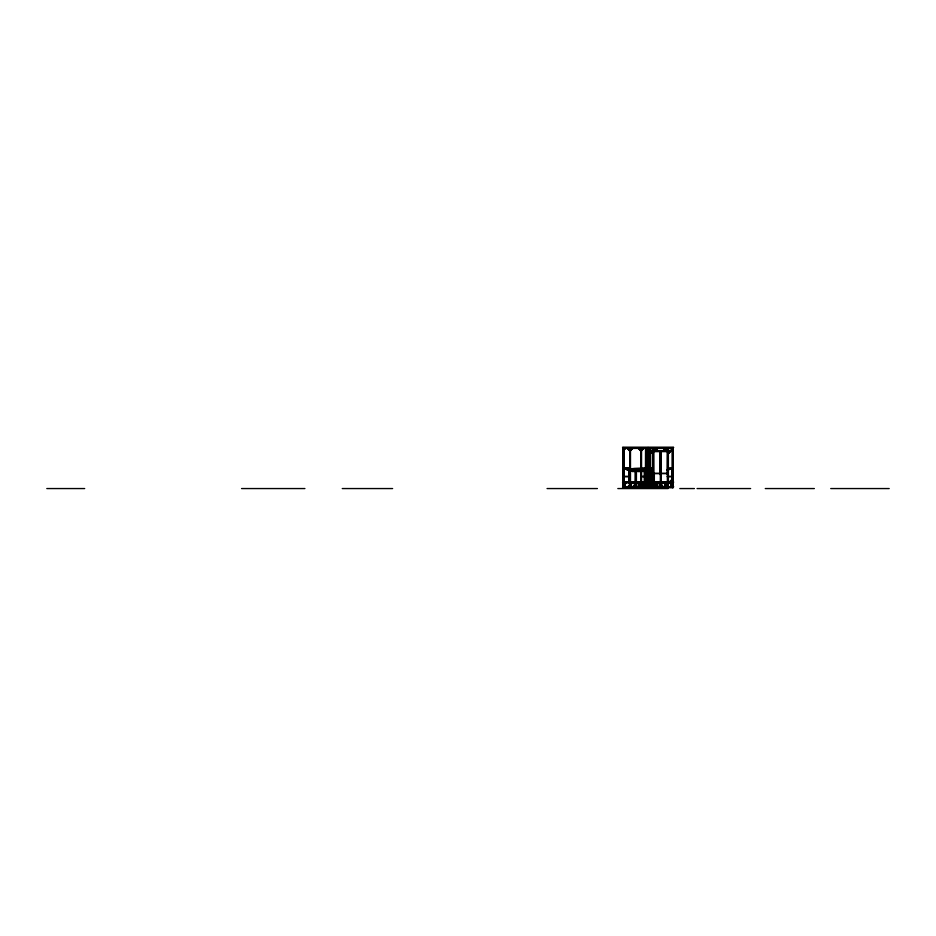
<?xml version="1.0" encoding="UTF-8"?>
<svg xmlns="http://www.w3.org/2000/svg" width="936" height="936" viewBox="0 0 936 936"><rect width="100%" height="100%" fill="white"/><g stroke="black" fill="none" stroke-linecap="round" stroke-linejoin="round"><path stroke-width="1.4" d="M624.113 481.794L624.16 468.398L629.074 468.398M629.413 481.829L629.53 470.153M629.986 481.829L629.986 470.551M672.259 481.794L672.27 468.749M638.399 471.112L628.828 468.152L623.505 468.55L632.701 471.487L651.854 471.44M628.828 468.152L637.825 471.112M624.055 468.725L629.027 468.725C656.159 475.886 630.595 467.567 623.61 468.234M629.39 468.152L628.77 468.655L628.77 482.134M634.69 470.48L629.729 470.48M635.825 470.48L644.272 470.153M651.854 471.112L632.748 471.147M630.092 470.328L629.413 470.469M623.633 449.537L624.616 448.402M624.932 448.402L622.885 449.537M623.633 450.216L625.201 448.402M625.517 448.402L623.949 450.216L622.885 450.216M630.15 450.462L631.94 448.402M632.256 448.402L629.741 450.462L627.951 448.402M630.15 451.14L632.525 448.402M632.841 448.402L629.741 451.14L627.366 448.402M642.997 448.402L641.218 450.462L639.346 448.402M643.324 448.402L640.797 450.462L639.019 448.402M643.594 448.402L641.218 451.14L638.75 448.402M643.909 448.402L640.797 451.14L638.434 448.402M649.467 448.402L648.484 449.537L649.783 448.402M650.052 448.402L648.484 450.216L650.38 448.402M624.265 484.24L625.248 483.093M625.576 483.093L623.528 484.24M624.265 484.918L625.845 483.093M626.161 483.093L624.593 484.918L623.528 484.918M655.013 450.462L656.791 448.402M657.107 448.402L654.592 450.462L652.813 448.402M655.013 451.14L657.376 448.402M655.329 451.14L657.704 448.402M627.366 487.27L629.741 484.532L632.841 487.27M627.682 487.27L630.057 484.532M630.478 484.24L631.461 483.093M627.951 487.27L629.741 485.222L632.256 487.27M628.278 487.27L630.057 485.222M631.777 483.093L630.794 484.24L629.074 483.093M630.478 484.918L632.046 482.613M632.373 482.613L630.794 484.918L628.489 482.613M633.005 486.79L635.216 484.977L633.59 486.79M633.321 486.79L634.9 484.977M633.918 486.79L634.9 485.655M636.012 484.24L636.995 483.093M636.059 484.438L637.627 482.613L636.012 484.918M634.234 486.79L635.216 485.655L634.573 485.655M637.907 482.613L635.591 484.918L633.59 482.613M668.175 448.402L665.66 450.462L663.881 448.402M668.444 448.402L666.069 451.14L663.612 448.402M666.397 451.14L668.772 448.402M638.434 487.27L640.797 484.532L643.909 487.27M669.837 451.292L668.058 453.352L670.153 451.292M638.75 487.27L641.125 484.532L643.594 487.27L643.722 482.613M641.534 484.24L642.529 483.093M639.019 487.27L640.797 485.222L643.324 487.27L643.395 482.613M639.346 487.27L641.125 485.222L642.997 487.27M670.422 451.292L668.058 454.03L670.749 451.292M641.534 484.918L643.114 482.613M645.887 484.977L644.307 486.79L644.366 482.613L645.887 484.438M644.576 486.79L646.203 484.977L643.991 486.79L643.886 482.613L646.203 484.438L644.623 482.613M645.22 486.79L645.887 485.655M644.951 487.27L647.653 484.532L645.278 487.27M645.863 487.27L647.653 485.222L645.548 487.469L650.59 487.469L648.484 485.222L650.263 487.27M649.783 483.093L648.484 484.24L649.292 482.134M650.918 482.613L648.484 484.918M650.251 483.748L651.234 482.613M651.561 482.613L649.935 484.438L652.146 482.613M650.251 484.438L651.83 482.613M654.685 484.24L655.668 483.093M653.012 486.357L654.592 484.532M653.328 486.357L654.919 484.532M654.592 485.222L652.813 487.27L652.93 451.292L653.152 487.27L654.919 485.222M654.685 484.918L656.265 482.613M656.581 482.613L655.013 484.918L653.035 485.012M661.892 482.613L660.547 484.24L658.815 483.093M658.499 486.79L662.22 482.613M658.827 486.79L662.536 482.613M659.096 486.79L660.395 485.655M662.805 482.613L661.237 484.438L661.237 486.79M663.133 482.613L660.91 484.438M663.285 487.27L665.66 484.532L667.953 484.532M667.064 483.093L666.069 484.24L664.349 483.093M663.612 487.27L665.976 484.532L668.444 487.27M663.881 487.27L665.66 485.222L668.175 487.27M663.764 482.613L665.332 484.918L667.333 482.613M664.197 487.27L665.976 485.222L667.859 487.27L667.953 451.292M669.813 481.654L672.504 478.916L670.129 481.654M670.398 481.654L672.504 479.595L670.726 481.654M669.813 487.27L672.188 484.532L673.241 484.532M670.129 487.27L672.504 484.532M670.398 487.27L672.188 485.222L673.241 485.222M670.726 487.27L672.504 485.222M629.062 468.749L651.854 468.234L651.854 482.134M635.509 470.738L635.801 482.613M636.047 470.726L644.272 470.644M667.169 469.884L672.598 468.292M667.333 469.93L672.925 468.199L667.251 470.211M672.528 468.234L668.351 468.725M672.598 468.643L671.954 482.613M622.885 448.402L673.241 448.402M673.241 449.537L671.206 448.402M673.241 450.216L672.188 450.216L670.609 448.402M672.598 450.462L673.241 450.462M648.484 450.813L672.504 450.813M648.484 451.292L673.241 451.14M653.176 451.62L667.883 451.62M667.614 468.234L672.925 468.199M644.272 468.398L630.162 468.725L644.272 468.725M645.43 468.386L650.695 468.386M668.292 468.398L672.153 468.796M633.613 468.55L644.272 468.55M646.753 468.562L651.854 468.643M670.141 468.55L673.007 468.526M646.753 468.702L650.695 468.702M644.272 470.328L636.433 470.328L636.398 482.613M650.695 470.551L651.854 470.551M650.695 470.644L651.854 470.644M644.272 470.937L638.352 471.428L628.512 468.234M645.43 470.96L650.695 470.96M638.364 471.264L644.272 471.264M646.753 471.288L650.695 471.288M667.953 473.3L653.702 473.3L653.796 482.134L653.702 451.62M654.088 473.639L667.66 473.639M622.885 476.307L630.057 476.307M641.218 476.307L647.653 476.307M648.484 476.307L653.375 476.307M667.298 476.307L673.241 476.307M622.885 476.787L630.057 476.787M641.218 476.787L647.653 476.787M648.484 476.787L653.375 476.787M667.298 476.787L673.241 476.787M648.484 481.654L652.93 481.654M668.058 481.654L672.504 481.654M623.528 481.794L651.854 481.794M653.176 481.818L672.598 481.794M645.898 482.812L650.239 482.812M623.528 483.093L626.64 482.613M628.489 483.093L632.373 483.093M637.907 483.093L634.011 482.613M639.545 482.613L643.722 483.093M645.29 483.093L650.848 482.613M652.415 483.093L656.581 483.093M658.23 482.613L662.115 482.613M663.764 483.093L667.649 483.093L666.069 484.918L667.953 485.012M672.598 483.093L669.497 482.613M645.887 483.292L650.251 483.292M634.573 483.748L635.216 483.748M646.203 483.748L644.576 482.613M647.419 483.748L648.707 483.748M649.935 483.748L650.567 483.748M636.328 484.24L634.234 482.613L637.627 486.79M654.276 484.24L655.996 483.093L655.89 487.27M622.885 484.532L623.949 484.532L626.324 487.27M653.035 484.532L655.329 484.532L657.704 487.27M647.653 484.918L645.22 482.613L645.337 483.292M660.547 484.918L658.23 483.093M622.885 485.222L623.949 485.222L625.728 487.27M647.419 485.655L648.707 485.655M650.567 485.655L649.935 485.655L650.918 486.79M661.553 485.655L660.91 485.655L661.892 486.79M646.987 486.474L649.139 486.474M46.8 488.557L84.685 488.557M241.558 488.557L304.914 488.557M342.26 488.557L392.617 488.557M547.057 488.557L597.414 488.557M617.83 488.557L668.187 488.557M679.793 488.557L694.407 488.557M697.039 488.557L750.613 488.557M765.274 488.557L814.343 488.557M830.735 488.557L889.2 488.557M623.493 468.199L632.982 471.487L623.423 468.526M623.2 468.199L632.771 471.159M671.522 448.402L672.504 449.537M670.937 448.402L672.504 450.216M664.197 448.402L665.976 450.462L667.859 448.402L667.953 450.813M663.285 448.402L665.66 451.14M653.129 448.402L654.919 450.462M654.919 451.14L652.544 448.402L652.614 450.813M652.216 448.402L654.592 451.14M651.152 451.292L652.93 453.352L650.836 451.292M650.567 451.292L652.93 454.03L650.239 451.292M646.671 448.402L647.653 449.537L646.343 448.402M646.074 448.402L647.653 450.216L645.758 448.402M670.878 483.093L671.861 484.24L670.562 483.093M670.293 483.093L671.861 484.918L669.965 483.093M666.397 484.532L668.772 487.27M664.677 483.093L665.66 484.24M665.66 484.918L664.08 482.613M663.133 486.79L660.91 484.977L662.536 486.79M661.237 484.977L662.805 486.79M659.143 483.093L660.126 484.24L660.219 486.79L660.126 483.093M661.237 485.655L662.22 486.79M660.126 484.918L658.546 482.613M628.278 448.402L630.057 450.462M627.682 448.402L630.057 451.14M653.609 483.093L654.592 484.24M655.013 484.532L657.376 487.27M657.107 487.27L655.013 485.222L656.791 487.27M653.024 483.093L654.592 484.918M652.696 483.093L654.276 484.918M651.175 481.654L648.484 478.916L650.859 481.654M650.59 481.654L648.484 479.595L650.263 481.654M652.146 486.79L649.935 484.977L651.561 486.79M650.251 484.977L651.83 486.79M650.251 485.655L651.234 486.79M651.175 487.27L648.484 484.532L650.859 487.27M646.343 483.093L647.653 484.24L646.612 482.613M644.892 482.613L645.887 483.748M640.458 483.093L641.441 484.24M640.142 483.093L641.862 484.24L642.845 483.093L642.973 487.27M639.545 483.093L641.862 484.918L643.43 482.613M635.907 484.24L634.924 483.093L634.9 486.79M633.321 482.613L634.9 484.438M636.059 485.655L637.042 486.79M633.005 482.613L635.216 484.438L635.158 487.761M629.39 483.093L630.384 484.24M632.525 487.27L628.805 482.613M630.15 485.222L631.94 487.27M623.633 484.532L625.997 487.27M623.633 485.222L625.412 487.27M636.035 470.539L636.082 482.613M635.755 470.632L635.801 481.794M623.867 468.749L623.867 481.794M673.241 447.443L673.241 487.761L622.885 487.761L622.885 447.443M672.925 448.402L672.925 487.27M672.598 447.923L672.598 487.761M672.188 448.402L672.188 482.134M672.188 482.613L672.188 486.79M671.861 483.093L671.861 486.79M671.545 483.093L671.545 486.79M668.374 448.402L668.374 450.813M668.374 451.292L668.374 487.27M668.058 448.402L668.058 450.813M668.058 451.292L668.058 487.27M667.637 448.402L667.637 450.813M667.637 451.292L667.637 482.134M667.649 482.613L667.637 487.27M667.602 451.62L667.415 482.134M667.356 451.62L667.356 474.622M666.397 448.402L666.397 451.281M666.397 482.613L666.397 487.27M666.069 487.761L666.069 482.613L665.976 487.27M665.66 448.402L665.66 451.281M665.66 482.613L665.66 487.761M665.332 483.093L665.332 487.761M661.553 483.093L661.553 486.79M660.933 451.62L660.933 481.818M660.91 483.093L660.816 486.79M660.652 451.292L660.652 482.134M660.407 451.292L660.407 474.622M660.547 483.093L660.453 487.27M660.383 451.292L660.371 481.818M660.137 451.62L660.137 474.622M659.798 483.093L659.798 486.79M657.481 482.613L657.481 486.79M657.247 482.613L657.247 486.79M656.932 482.613L656.932 486.79M656.686 482.613L656.686 486.79M656.3 482.613L656.3 487.27M655.984 482.613L655.984 485.878M655.563 483.093L655.563 487.27M655.329 448.402L655.329 451.281M655.329 482.613L655.329 487.27M655.013 448.402L655.013 451.281M655.013 482.613L655.013 487.761M654.919 482.613L654.919 487.27M654.592 448.402L654.592 451.281M654.592 482.613L654.685 487.761M654.404 483.093L654.404 486.79M654.334 473.3L654.334 482.134M654.276 483.093L654.276 487.761M654.042 473.3L654.088 482.134M653.995 483.093L653.995 486.79M653.422 451.292L653.422 482.134M653.351 448.402L653.351 450.813M653.351 451.292L653.351 487.27M652.614 451.292L652.731 487.27M652.415 482.613L652.415 487.27M652.24 482.613L652.24 486.79M651.76 482.613L651.76 486.79M651.28 468.234L651.28 482.134M650.976 447.923L645.15 447.923M650.789 448.11L645.337 448.11M650.695 468.234L650.695 481.794M650.567 448.601L650.567 482.134M650.567 483.292L650.567 486.79M650.438 482.613L650.438 486.79M650.239 448.11L650.157 482.134M650.192 482.613L650.192 486.79M649.923 448.601L649.947 487.27M649.83 450.052L649.83 482.134M649.713 482.812L649.83 486.79M649.514 448.601L649.596 487.27M649.362 448.11L649.373 447.443L673.569 447.443L622.569 447.443L646.764 447.443L646.764 448.11M649.268 482.134L649.151 483.292M649.268 486.79L649.186 487.469M648.718 448.11L648.707 447.443L647.419 447.443L647.419 448.11M648.8 448.402L648.707 487.27M648.391 448.402L648.484 482.134M648.391 482.613L648.484 486.79M648.063 447.443L648.063 487.761M647.747 448.402L647.747 482.134M647.747 482.613L647.747 486.79M647.653 448.402L647.653 482.134M647.653 482.613L647.653 486.79M647.419 448.601L647.408 487.27M647.326 448.402L647.185 487.27M646.998 482.613L646.987 483.292M646.87 482.134L646.87 483.093M646.624 448.601L646.542 487.27M646.624 483.292L646.624 486.79M646.203 448.601L646.203 486.79M645.98 448.601L645.98 482.134M645.98 483.292L645.98 485.62M645.898 448.11L645.887 482.134M645.945 482.613L645.945 486.79M645.606 482.613L645.7 486.79M645.559 448.601L645.43 482.134M645.559 483.292L645.559 485.62M644.857 468.234L644.857 482.134M644.272 468.234L644.272 482.134M642.143 483.093L642.143 486.79M641.827 483.093L641.862 487.761M641.534 448.402L641.534 487.761M641.441 483.093L641.441 487.761M641.218 448.402L641.125 487.761M640.797 448.402L640.797 487.27M640.575 483.093L640.575 487.27M640.154 482.613L640.247 487.27M639.826 482.613L639.826 487.27M639.44 482.613L639.44 486.79M639.206 482.613L639.206 486.79M638.89 482.613L638.89 486.79M638.644 482.613L638.644 486.79M636.328 483.093L636.328 486.79M636.059 486.79L636.059 483.093L635.907 486.79M635.638 484.333L635.801 487.761M635.521 482.613L635.509 470.562L635.158 482.613M635.591 483.093L635.591 486.79M634.573 483.093L634.573 486.79M630.794 483.093L630.794 487.761M630.478 448.402L630.478 487.761M630.267 484.006L630.267 486.79M630.15 448.402L630.057 487.761M629.776 484.006L629.776 486.79M629.741 448.402L629.741 487.27M629.343 468.643L629.343 482.134M629.062 468.562L629.062 482.134M624.593 483.093L624.593 486.79M624.172 482.134L624.265 486.79M623.949 448.402L624.113 482.134M623.949 482.613L623.949 486.79L623.856 483.093M623.633 448.402L623.633 482.134M623.633 482.613L623.633 486.79M623.528 447.923L623.528 482.134M623.528 482.613L623.528 486.79M623.212 448.402L623.212 487.27M632.362 470.937L637.276 470.937L632.362 470.937M635.287 470.328L630.279 470.644L635.287 470.328M673.569 482.134L622.569 482.613L673.569 482.134M673.569 486.79L622.569 487.27L673.569 486.79M666.069 451.281L666.069 448.402L665.976 451.281M653.035 450.813L653.035 448.402L652.93 450.813"/></g></svg>
